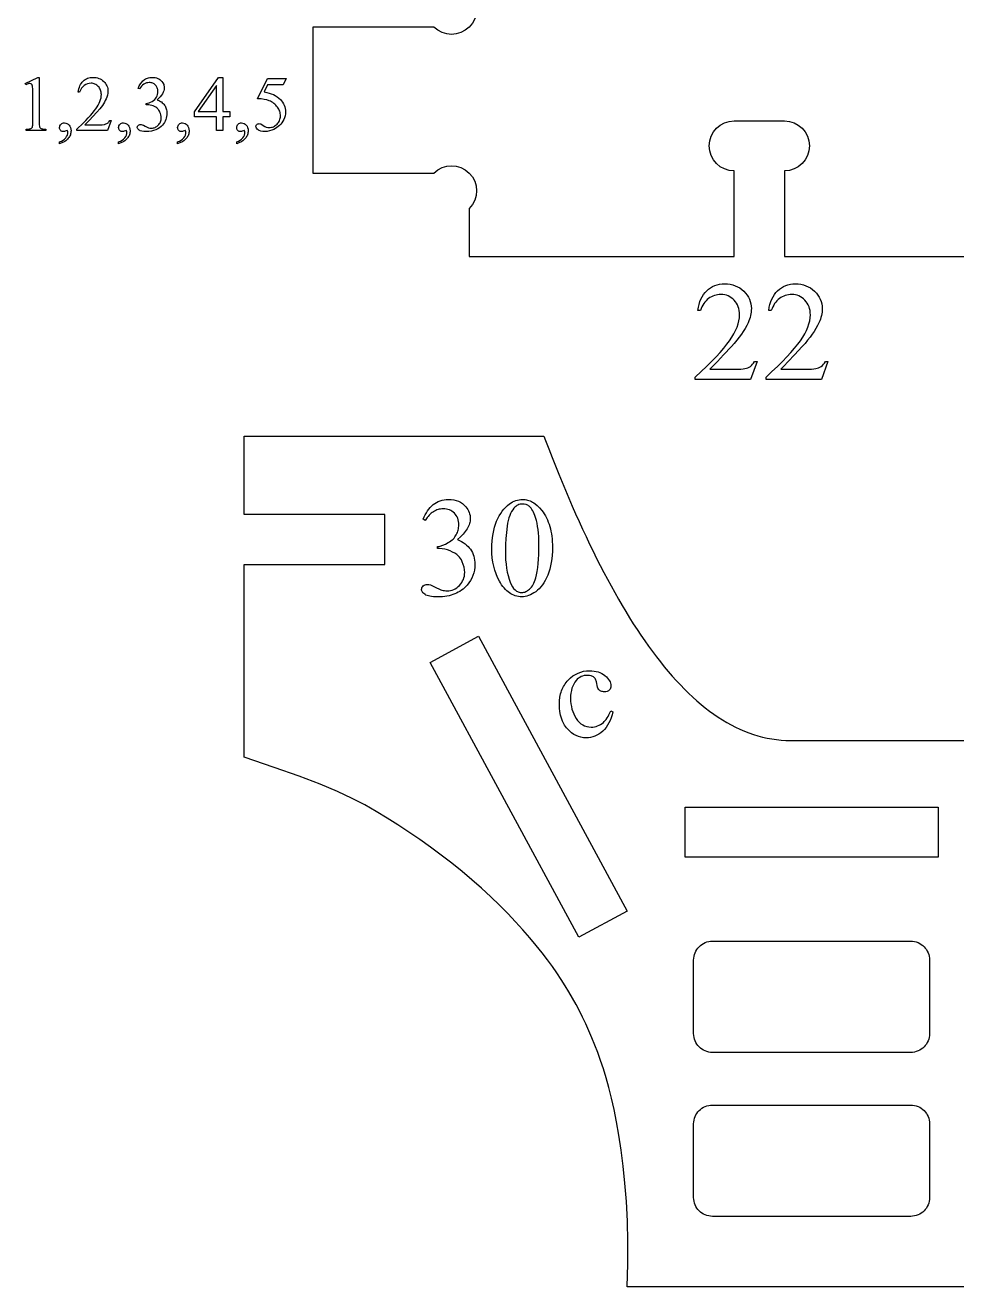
# Model space of a CAD drawing. Extents: x 6 to 600, y -207 to 349.
# Drawn here: x 391.1 to 446.9, y 153.5 to 229.2 of the extents above; entities that cross this region are included whole.
import ezdxf

# ---------------------------------------------------------------- set-up
doc = ezdxf.new("R2010")
doc.units = 0
doc.header["$MEASUREMENT"] = 0
for name, color, linetype in [('EXT', 1, 'CONTINUOUS'), ('INT', 5, 'CONTINUOUS'), ('TEXT', 18, 'CONTINUOUS')]:
    doc.layers.add(name, color=color, linetype=linetype)

msp = doc.modelspace()

# ---------------------------------------------------------------- linework, layer by layer
at = {"layer": 'EXT'}
msp.add_lwpolyline([(417.697, 231.171, -1), (415.575, 229.049), (408.322, 229.049), (408.322, 220.299), (415.575, 220.299, -1), (417.697, 218.178), (417.697, 215.299), (433.592, 215.299), (433.592, 220.425, -1), (433.592, 223.425), (436.592, 223.425, -1), (436.592, 220.425), (436.592, 215.299), (446.889, 215.299), (457.185, 215.299)], format="xyb", dxfattribs=at)
msp.add_lwpolyline([(449.295, 153.525), (427.162, 153.525), (427.209, 154.903), (427.215, 156.215), (427.185, 157.458), (427.124, 158.631), (427.037, 159.734), (426.929, 160.765), (426.805, 161.723), (426.67, 162.608), (426.528, 163.418), (426.38, 164.161), (426.228, 164.842), (426.071, 165.468), (425.909, 166.047), (425.744, 166.584), (425.576, 167.088), (425.404, 167.564), (425.23, 168.02), (425.053, 168.457), (424.873, 168.878), (424.688, 169.285), (424.498, 169.682), (424.303, 170.069), (424.101, 170.45), (423.893, 170.826), (423.678, 171.2), (423.452, 171.575), (423.213, 171.953), (422.957, 172.338), (422.683, 172.731), (422.386, 173.135), (422.063, 173.554), (421.712, 173.99), (421.33, 174.445), (420.918, 174.916), (420.477, 175.401), (420.007, 175.897), (419.509, 176.4), (418.986, 176.907), (418.437, 177.415), (417.863, 177.921), (417.267, 178.422), (416.651, 178.916), (416.02, 179.402), (415.378, 179.876), (414.728, 180.338), (414.075, 180.786), (413.422, 181.217), (412.773, 181.63), (412.126, 182.025), (411.443, 182.412), (410.683, 182.804), (409.802, 183.213), (408.757, 183.652), (407.505, 184.133), (406.003, 184.668), (404.207, 185.271), (404.207, 196.824), (412.628, 196.824), (412.628, 199.824), (404.207, 199.824), (404.207, 204.517), (422.175, 204.517), (422.27, 204.265), (422.466, 203.754), (422.664, 203.249), (422.862, 202.748), (423.062, 202.253), (423.263, 201.763), (423.465, 201.279), (423.668, 200.801), (423.873, 200.328), (424.078, 199.862), (424.285, 199.401), (424.493, 198.946), (424.702, 198.498), (424.912, 198.056), (425.124, 197.62), (425.336, 197.191), (425.55, 196.768), (425.766, 196.352), (425.982, 195.943), (426.2, 195.541), (426.419, 195.146), (426.64, 194.758), (426.862, 194.377), (427.085, 194.004), (427.31, 193.638), (427.536, 193.279), (427.763, 192.929), (427.992, 192.586), (428.222, 192.251), (428.453, 191.923), (428.686, 191.604), (428.921, 191.293), (429.157, 190.991), (429.394, 190.697), (429.633, 190.411), (429.873, 190.134), (430.115, 189.865), (430.359, 189.606), (430.603, 189.355), (430.85, 189.113), (431.098, 188.88), (431.347, 188.657), (431.598, 188.443), (431.851, 188.238), (432.105, 188.043), (432.361, 187.858), (432.619, 187.682), (432.878, 187.516), (433.139, 187.36), (433.401, 187.214), (433.666, 187.078), (433.932, 186.953), (434.199, 186.838), (434.468, 186.733), (434.739, 186.639), (435.012, 186.556), (435.287, 186.483), (435.563, 186.421), (435.841, 186.37), (436.121, 186.331), (436.402, 186.302), (436.686, 186.285), (436.971, 186.279), (447.535, 186.279)], dxfattribs=at)
at = {"layer": 'INT'}
for points in [[(427.175, 176.051), (424.267, 174.478), (415.349, 190.952), (418.26, 192.524)], [(430.636, 179.279), (430.636, 182.279), (445.822, 182.279), (445.822, 179.279)], [(444.168, 167.571), (432.289, 167.571), (432.173, 167.577), (432.061, 167.595), (431.952, 167.623), (431.848, 167.661), (431.749, 167.709), (431.655, 167.766), (431.568, 167.831), (431.487, 167.904), (431.414, 167.985), (431.349, 168.072), (431.292, 168.166), (431.244, 168.265), (431.206, 168.369), (431.178, 168.478), (431.16, 168.59), (431.154, 168.706), (431.154, 173.114), (431.16, 173.23), (431.178, 173.342), (431.206, 173.451), (431.244, 173.555), (431.292, 173.654), (431.349, 173.747), (431.414, 173.835), (431.487, 173.915), (431.568, 173.989), (431.655, 174.054), (431.749, 174.111), (431.848, 174.159), (431.952, 174.197), (432.061, 174.225), (432.173, 174.243), (432.289, 174.248), (444.168, 174.248), (444.284, 174.243), (444.396, 174.225), (444.505, 174.197), (444.609, 174.159), (444.708, 174.111), (444.801, 174.054), (444.889, 173.989), (444.969, 173.915), (445.043, 173.835), (445.108, 173.747), (445.165, 173.654), (445.213, 173.555), (445.251, 173.451), (445.279, 173.342), (445.296, 173.23), (445.302, 173.114), (445.302, 168.706), (445.296, 168.59), (445.279, 168.478), (445.251, 168.369), (445.213, 168.265), (445.165, 168.166), (445.108, 168.072), (445.043, 167.985), (444.969, 167.904), (444.889, 167.831), (444.801, 167.766), (444.708, 167.709), (444.609, 167.661), (444.505, 167.623), (444.396, 167.595), (444.284, 167.577)], [(444.168, 157.745), (432.289, 157.745), (432.173, 157.751), (432.061, 157.768), (431.952, 157.796), (431.848, 157.835), (431.749, 157.883), (431.655, 157.94), (431.568, 158.005), (431.487, 158.078), (431.414, 158.159), (431.349, 158.246), (431.292, 158.34), (431.244, 158.439), (431.206, 158.543), (431.178, 158.651), (431.16, 158.764), (431.154, 158.879), (431.154, 163.288), (431.16, 163.404), (431.178, 163.516), (431.206, 163.625), (431.244, 163.729), (431.292, 163.828), (431.349, 163.921), (431.414, 164.009), (431.487, 164.089), (431.568, 164.163), (431.655, 164.228), (431.749, 164.285), (431.848, 164.333), (431.952, 164.371), (432.061, 164.399), (432.173, 164.416), (432.289, 164.422), (444.168, 164.422), (444.284, 164.416), (444.396, 164.399), (444.505, 164.371), (444.609, 164.333), (444.708, 164.285), (444.801, 164.228), (444.889, 164.163), (444.969, 164.089), (445.043, 164.009), (445.108, 163.921), (445.165, 163.828), (445.213, 163.729), (445.251, 163.625), (445.279, 163.516), (445.296, 163.404), (445.302, 163.288), (445.302, 158.879), (445.296, 158.764), (445.279, 158.651), (445.251, 158.543), (445.213, 158.439), (445.165, 158.34), (445.108, 158.246), (445.043, 158.159), (444.969, 158.078), (444.889, 158.005), (444.801, 157.94), (444.708, 157.883), (444.609, 157.835), (444.505, 157.796), (444.396, 157.768), (444.284, 157.751)]]:
    msp.add_lwpolyline(points, close=True, dxfattribs=at)
at = {"layer": 'TEXT'}
for points in [[(391.075, 225.664), (391.835, 226.035), (391.911, 226.035), (391.911, 223.396), (391.917, 223.183), (391.923, 223.114), (391.933, 223.069), (391.947, 223.039), (391.967, 223.012), (391.992, 222.989), (392.024, 222.97), (392.067, 222.954), (392.129, 222.943), (392.208, 222.935), (392.305, 222.931), (392.305, 222.845), (391.13, 222.845), (391.13, 222.931), (391.231, 222.935), (391.312, 222.942), (391.374, 222.954), (391.416, 222.969), (391.445, 222.987), (391.47, 223.008), (391.49, 223.032), (391.505, 223.059), (391.517, 223.101), (391.524, 223.171), (391.531, 223.396), (391.531, 225.083), (391.525, 225.363), (391.518, 225.457), (391.508, 225.521), (391.498, 225.555), (391.485, 225.585), (391.469, 225.61), (391.449, 225.629), (391.427, 225.644), (391.402, 225.655), (391.346, 225.664), (391.3, 225.659), (391.244, 225.646), (391.181, 225.624), (391.109, 225.592)], [(396.225, 223.447), (396.006, 222.845), (394.163, 222.845), (394.163, 222.931), (394.539, 223.285), (394.705, 223.449), (394.856, 223.605), (394.991, 223.752), (395.112, 223.891), (395.218, 224.021), (395.308, 224.143), (395.386, 224.259), (395.453, 224.373), (395.51, 224.484), (395.557, 224.593), (395.593, 224.699), (395.619, 224.803), (395.635, 224.904), (395.64, 225.002), (395.637, 225.075), (395.628, 225.144), (395.614, 225.211), (395.594, 225.273), (395.569, 225.333), (395.537, 225.389), (395.5, 225.442), (395.458, 225.491), (395.411, 225.536), (395.362, 225.575), (395.311, 225.608), (395.258, 225.634), (395.202, 225.655), (395.145, 225.67), (395.085, 225.679), (395.022, 225.682), (394.91, 225.674), (394.804, 225.649), (394.703, 225.606), (394.609, 225.547), (394.564, 225.512), (394.523, 225.472), (394.485, 225.429), (394.449, 225.381), (394.388, 225.275), (394.338, 225.152), (394.253, 225.152), (394.27, 225.256), (394.293, 225.353), (394.321, 225.444), (394.355, 225.529), (394.395, 225.608), (394.441, 225.68), (394.492, 225.747), (394.549, 225.807), (394.61, 225.86), (394.675, 225.907), (394.744, 225.946), (394.817, 225.978), (394.893, 226.003), (394.973, 226.021), (395.057, 226.031), (395.144, 226.035), (395.237, 226.031), (395.327, 226.02), (395.412, 226.001), (395.493, 225.974), (395.571, 225.939), (395.644, 225.898), (395.714, 225.848), (395.779, 225.791), (395.839, 225.728), (395.891, 225.663), (395.934, 225.595), (395.97, 225.524), (395.998, 225.451), (396.018, 225.375), (396.03, 225.296), (396.034, 225.214), (396.027, 225.096), (396.006, 224.977), (395.972, 224.858), (395.923, 224.74), (395.877, 224.646), (395.825, 224.55), (395.766, 224.454), (395.7, 224.355), (395.548, 224.155), (395.37, 223.949), (394.904, 223.447), (394.752, 223.289), (394.654, 223.193), (395.469, 223.193), (395.681, 223.198), (395.818, 223.212), (395.867, 223.223), (395.914, 223.24), (395.958, 223.261), (395.999, 223.287), (396.038, 223.318), (396.075, 223.355), (396.109, 223.398), (396.14, 223.447)], [(397.841, 225.376), (397.912, 225.525), (397.992, 225.656), (398.081, 225.768), (398.128, 225.818), (398.178, 225.863), (398.231, 225.903), (398.287, 225.938), (398.345, 225.968), (398.407, 225.992), (398.472, 226.011), (398.541, 226.024), (398.612, 226.032), (398.687, 226.035), (398.778, 226.031), (398.863, 226.02), (398.944, 226.001), (399.018, 225.974), (399.088, 225.939), (399.151, 225.898), (399.21, 225.848), (399.263, 225.791), (399.329, 225.698), (399.377, 225.602), (399.393, 225.553), (399.405, 225.503), (399.412, 225.453), (399.415, 225.401), (399.408, 225.316), (399.388, 225.229), (399.354, 225.142), (399.308, 225.054), (399.247, 224.966), (399.174, 224.877), (399.087, 224.787), (398.986, 224.696), (399.121, 224.633), (399.182, 224.598), (399.239, 224.559), (399.291, 224.517), (399.339, 224.472), (399.383, 224.424), (399.422, 224.373), (399.456, 224.32), (399.486, 224.264), (399.512, 224.206), (399.532, 224.145), (399.548, 224.082), (399.56, 224.017), (399.567, 223.95), (399.569, 223.88), (399.565, 223.78), (399.553, 223.684), (399.533, 223.591), (399.505, 223.502), (399.468, 223.415), (399.424, 223.333), (399.372, 223.253), (399.311, 223.177), (399.222, 223.086), (399.124, 223.008), (399.016, 222.941), (398.899, 222.887), (398.773, 222.845), (398.637, 222.814), (398.491, 222.796), (398.336, 222.79), (398.191, 222.795), (398.071, 222.81), (397.976, 222.834), (397.938, 222.85), (397.906, 222.868), (397.857, 222.908), (397.821, 222.95), (397.799, 222.992), (397.792, 223.037), (397.796, 223.069), (397.806, 223.099), (397.823, 223.128), (397.846, 223.154), (397.875, 223.176), (397.906, 223.192), (397.94, 223.202), (397.977, 223.205), (398.035, 223.2), (398.094, 223.186), (398.158, 223.16), (398.272, 223.102), (398.389, 223.044), (398.463, 223.016), (398.551, 222.997), (398.645, 222.991), (398.703, 222.993), (398.759, 223.002), (398.813, 223.016), (398.865, 223.036), (398.915, 223.062), (398.963, 223.093), (399.01, 223.13), (399.054, 223.173), (399.095, 223.219), (399.13, 223.268), (399.16, 223.319), (399.185, 223.371), (399.204, 223.426), (399.217, 223.483), (399.225, 223.542), (399.228, 223.604), (399.223, 223.694), (399.208, 223.783), (399.183, 223.871), (399.147, 223.958), (399.117, 224.019), (399.085, 224.072), (399.051, 224.117), (399.016, 224.154), (398.962, 224.199), (398.899, 224.242), (398.826, 224.283), (398.744, 224.321), (398.657, 224.354), (398.57, 224.378), (398.481, 224.392), (398.392, 224.396), (398.318, 224.396), (398.318, 224.465), (398.409, 224.482), (398.5, 224.51), (398.592, 224.548), (398.683, 224.597), (398.768, 224.654), (398.841, 224.716), (398.901, 224.784), (398.949, 224.857), (398.986, 224.935), (399.011, 225.017), (399.027, 225.102), (399.032, 225.191), (399.03, 225.249), (399.023, 225.304), (399.011, 225.357), (398.995, 225.406), (398.974, 225.453), (398.949, 225.496), (398.918, 225.537), (398.884, 225.575), (398.845, 225.609), (398.805, 225.639), (398.762, 225.664), (398.717, 225.685), (398.669, 225.701), (398.62, 225.712), (398.568, 225.719), (398.514, 225.721), (398.426, 225.716), (398.342, 225.698), (398.262, 225.668), (398.186, 225.626), (398.113, 225.572), (398.044, 225.506), (397.979, 225.429), (397.917, 225.339)], [(403.337, 223.998), (403.337, 223.67), (402.918, 223.67), (402.918, 222.845), (402.537, 222.845), (402.537, 223.67), (401.215, 223.67), (401.215, 223.965), (402.664, 226.035), (402.918, 226.035), (402.918, 223.998)], [(402.537, 223.998), (402.537, 225.549), (401.44, 223.998)], [(406.729, 225.97), (406.55, 225.579), (405.609, 225.579), (405.404, 225.159), (405.553, 225.132), (405.694, 225.097), (405.827, 225.053), (405.952, 225.001), (406.069, 224.94), (406.178, 224.87), (406.279, 224.792), (406.372, 224.705), (406.444, 224.625), (406.506, 224.542), (406.559, 224.455), (406.602, 224.364), (406.636, 224.27), (406.66, 224.173), (406.674, 224.072), (406.679, 223.968), (406.673, 223.847), (406.654, 223.73), (406.622, 223.619), (406.579, 223.511), (406.525, 223.41), (406.465, 223.317), (406.399, 223.232), (406.326, 223.154), (406.248, 223.084), (406.165, 223.021), (406.079, 222.965), (405.987, 222.917), (405.854, 222.861), (405.719, 222.822), (405.582, 222.798), (405.444, 222.79), (405.313, 222.796), (405.201, 222.814), (405.108, 222.844), (405.069, 222.863), (405.034, 222.886), (404.979, 222.935), (404.939, 222.986), (404.915, 223.04), (404.907, 223.097), (404.91, 223.128), (404.92, 223.157), (404.936, 223.185), (404.96, 223.211), (404.988, 223.232), (405.019, 223.248), (405.055, 223.257), (405.093, 223.26), (405.149, 223.256), (405.198, 223.242), (405.259, 223.209), (405.351, 223.147), (405.438, 223.095), (405.525, 223.057), (405.613, 223.035), (405.702, 223.027), (405.768, 223.031), (405.832, 223.04), (405.895, 223.056), (405.955, 223.078), (406.013, 223.107), (406.069, 223.142), (406.123, 223.184), (406.175, 223.231), (406.223, 223.284), (406.264, 223.339), (406.3, 223.397), (406.328, 223.458), (406.35, 223.521), (406.366, 223.587), (406.376, 223.656), (406.379, 223.728), (406.376, 223.798), (406.368, 223.867), (406.354, 223.935), (406.334, 224.002), (406.308, 224.068), (406.277, 224.132), (406.24, 224.195), (406.197, 224.257), (406.149, 224.317), (406.097, 224.373), (406.041, 224.425), (405.98, 224.474), (405.916, 224.52), (405.846, 224.562), (405.773, 224.601), (405.695, 224.636), (405.558, 224.682), (405.398, 224.718), (405.216, 224.742), (405.01, 224.756), (405.609, 225.97)], [(393.135, 222.06), (393.135, 222.161), (393.247, 222.206), (393.345, 222.261), (393.431, 222.327), (393.502, 222.404), (393.559, 222.488), (393.6, 222.574), (393.624, 222.662), (393.633, 222.753), (393.627, 222.794), (393.612, 222.827), (393.596, 222.843), (393.58, 222.848), (393.539, 222.836), (393.469, 222.802), (393.426, 222.786), (393.381, 222.781), (393.328, 222.785), (393.28, 222.798), (393.238, 222.818), (393.202, 222.848), (393.172, 222.884), (393.152, 222.927), (393.139, 222.976), (393.135, 223.032), (393.14, 223.086), (393.156, 223.137), (393.183, 223.183), (393.221, 223.226), (393.267, 223.261), (393.317, 223.286), (393.372, 223.301), (393.432, 223.306), (393.506, 223.298), (393.576, 223.273), (393.641, 223.232), (393.703, 223.174), (393.755, 223.102), (393.792, 223.02), (393.814, 222.926), (393.822, 222.822), (393.819, 222.764), (393.811, 222.706), (393.798, 222.649), (393.78, 222.593), (393.757, 222.539), (393.729, 222.485), (393.695, 222.433), (393.657, 222.381), (393.613, 222.331), (393.562, 222.284), (393.506, 222.24), (393.444, 222.199), (393.376, 222.16), (393.301, 222.124)], [(396.675, 222.06), (396.675, 222.161), (396.787, 222.206), (396.885, 222.261), (396.97, 222.327), (397.042, 222.404), (397.099, 222.488), (397.14, 222.574), (397.164, 222.662), (397.172, 222.753), (397.167, 222.794), (397.152, 222.827), (397.136, 222.843), (397.119, 222.848), (397.079, 222.836), (397.009, 222.802), (396.966, 222.786), (396.921, 222.781), (396.868, 222.785), (396.82, 222.798), (396.778, 222.818), (396.741, 222.848), (396.712, 222.884), (396.691, 222.927), (396.679, 222.976), (396.675, 223.032), (396.68, 223.086), (396.696, 223.137), (396.723, 223.183), (396.761, 223.226), (396.807, 223.261), (396.857, 223.286), (396.912, 223.301), (396.972, 223.306), (397.046, 223.298), (397.116, 223.273), (397.181, 223.232), (397.243, 223.174), (397.295, 223.102), (397.332, 223.02), (397.354, 222.926), (397.361, 222.822), (397.359, 222.764), (397.351, 222.706), (397.338, 222.649), (397.32, 222.593), (397.297, 222.539), (397.269, 222.485), (397.235, 222.433), (397.197, 222.381), (397.152, 222.331), (397.102, 222.284), (397.046, 222.24), (396.984, 222.199), (396.915, 222.16), (396.841, 222.124)], [(400.214, 222.06), (400.214, 222.161), (400.326, 222.206), (400.425, 222.261), (400.51, 222.327), (400.582, 222.404), (400.639, 222.488), (400.68, 222.574), (400.704, 222.662), (400.712, 222.753), (400.707, 222.794), (400.691, 222.827), (400.675, 222.843), (400.659, 222.848), (400.619, 222.836), (400.549, 222.802), (400.506, 222.786), (400.461, 222.781), (400.407, 222.785), (400.36, 222.798), (400.318, 222.818), (400.281, 222.848), (400.252, 222.884), (400.231, 222.927), (400.219, 222.976), (400.214, 223.032), (400.22, 223.086), (400.236, 223.137), (400.263, 223.183), (400.301, 223.226), (400.346, 223.261), (400.397, 223.286), (400.452, 223.301), (400.512, 223.306), (400.586, 223.298), (400.655, 223.273), (400.721, 223.232), (400.783, 223.174), (400.834, 223.102), (400.872, 223.02), (400.894, 222.926), (400.901, 222.822), (400.899, 222.764), (400.891, 222.706), (400.878, 222.649), (400.86, 222.593), (400.837, 222.539), (400.809, 222.485), (400.775, 222.433), (400.736, 222.381), (400.692, 222.331), (400.642, 222.284), (400.586, 222.24), (400.524, 222.199), (400.455, 222.16), (400.381, 222.124)], [(403.754, 222.06), (403.754, 222.161), (403.866, 222.206), (403.965, 222.261), (404.05, 222.327), (404.122, 222.404), (404.179, 222.488), (404.22, 222.574), (404.244, 222.662), (404.252, 222.753), (404.247, 222.794), (404.231, 222.827), (404.215, 222.843), (404.199, 222.848), (404.159, 222.836), (404.088, 222.802), (404.046, 222.786), (404.001, 222.781), (403.947, 222.785), (403.899, 222.798), (403.857, 222.818), (403.821, 222.848), (403.792, 222.884), (403.771, 222.927), (403.758, 222.976), (403.754, 223.032), (403.76, 223.086), (403.776, 223.137), (403.803, 223.183), (403.841, 223.226), (403.886, 223.261), (403.937, 223.286), (403.992, 223.301), (404.052, 223.306), (404.126, 223.298), (404.195, 223.273), (404.261, 223.232), (404.322, 223.174), (404.374, 223.102), (404.411, 223.02), (404.434, 222.926), (404.441, 222.822), (404.438, 222.764), (404.431, 222.706), (404.418, 222.649), (404.4, 222.593), (404.377, 222.539), (404.348, 222.485), (404.315, 222.433), (404.276, 222.381), (404.232, 222.331), (404.182, 222.284), (404.126, 222.24), (404.063, 222.199), (403.995, 222.16), (403.921, 222.124)], [(434.96, 208.996), (434.566, 207.913), (431.248, 207.913), (431.248, 208.067), (431.6, 208.393), (431.926, 208.704), (432.224, 209), (432.495, 209.28), (432.739, 209.545), (432.956, 209.795), (433.146, 210.03), (433.309, 210.249), (433.449, 210.458), (433.571, 210.663), (433.673, 210.863), (433.757, 211.059), (433.823, 211.25), (433.869, 211.436), (433.897, 211.619), (433.907, 211.796), (433.901, 211.927), (433.886, 212.052), (433.86, 212.171), (433.825, 212.283), (433.779, 212.39), (433.722, 212.491), (433.656, 212.586), (433.579, 212.675), (433.495, 212.756), (433.407, 212.826), (433.315, 212.885), (433.219, 212.934), (433.119, 212.971), (433.015, 212.998), (432.907, 213.014), (432.795, 213.02), (432.692, 213.016), (432.593, 213.005), (432.496, 212.986), (432.401, 212.959), (432.31, 212.925), (432.22, 212.883), (432.134, 212.834), (432.05, 212.777), (431.97, 212.713), (431.896, 212.642), (431.827, 212.563), (431.763, 212.478), (431.705, 212.385), (431.652, 212.286), (431.605, 212.179), (431.563, 212.066), (431.409, 212.066), (431.44, 212.252), (431.482, 212.427), (431.533, 212.591), (431.594, 212.744), (431.666, 212.886), (431.748, 213.016), (431.84, 213.136), (431.942, 213.244), (432.053, 213.34), (432.17, 213.423), (432.294, 213.494), (432.425, 213.552), (432.562, 213.597), (432.707, 213.629), (432.857, 213.648), (433.015, 213.654), (433.182, 213.648), (433.343, 213.627), (433.496, 213.593), (433.643, 213.545), (433.782, 213.483), (433.914, 213.407), (434.039, 213.318), (434.158, 213.215), (434.265, 213.102), (434.358, 212.985), (434.437, 212.863), (434.501, 212.736), (434.551, 212.604), (434.587, 212.467), (434.609, 212.325), (434.616, 212.178), (434.613, 212.071), (434.603, 211.964), (434.588, 211.857), (434.566, 211.75), (434.538, 211.644), (434.504, 211.537), (434.463, 211.43), (434.417, 211.323), (434.334, 211.154), (434.239, 210.982), (434.133, 210.808), (434.014, 210.631), (433.884, 210.452), (433.742, 210.271), (433.587, 210.087), (433.421, 209.9), (432.953, 209.392), (432.582, 208.996), (432.308, 208.712), (432.131, 208.54), (433.6, 208.54), (433.807, 208.542), (433.981, 208.548), (434.121, 208.558), (434.228, 208.573), (434.316, 208.594), (434.4, 208.623), (434.479, 208.661), (434.554, 208.708), (434.624, 208.764), (434.69, 208.831), (434.75, 208.908), (434.807, 208.996)], [(439.208, 208.996), (438.814, 207.913), (435.495, 207.913), (435.495, 208.067), (435.848, 208.393), (436.173, 208.704), (436.472, 209), (436.743, 209.28), (436.987, 209.545), (437.204, 209.795), (437.394, 210.03), (437.557, 210.249), (437.697, 210.458), (437.818, 210.663), (437.921, 210.863), (438.005, 211.059), (438.07, 211.25), (438.117, 211.436), (438.145, 211.619), (438.154, 211.796), (438.149, 211.927), (438.134, 212.052), (438.108, 212.171), (438.072, 212.283), (438.026, 212.39), (437.97, 212.491), (437.903, 212.586), (437.827, 212.675), (437.743, 212.756), (437.655, 212.826), (437.563, 212.885), (437.467, 212.934), (437.367, 212.971), (437.263, 212.998), (437.155, 213.014), (437.043, 213.02), (436.94, 213.016), (436.841, 213.005), (436.743, 212.986), (436.649, 212.959), (436.557, 212.925), (436.468, 212.883), (436.382, 212.834), (436.298, 212.777), (436.218, 212.713), (436.144, 212.642), (436.075, 212.563), (436.011, 212.478), (435.953, 212.385), (435.9, 212.286), (435.853, 212.179), (435.811, 212.066), (435.657, 212.066), (435.688, 212.252), (435.729, 212.427), (435.781, 212.591), (435.842, 212.744), (435.914, 212.886), (435.996, 213.016), (436.088, 213.136), (436.19, 213.244), (436.301, 213.34), (436.418, 213.423), (436.542, 213.494), (436.673, 213.552), (436.81, 213.597), (436.954, 213.629), (437.105, 213.648), (437.262, 213.654), (437.43, 213.648), (437.591, 213.627), (437.744, 213.593), (437.89, 213.545), (438.03, 213.483), (438.162, 213.407), (438.287, 213.318), (438.405, 213.215), (438.513, 213.102), (438.606, 212.985), (438.685, 212.863), (438.749, 212.736), (438.799, 212.604), (438.835, 212.467), (438.857, 212.325), (438.864, 212.178), (438.861, 212.071), (438.851, 211.964), (438.836, 211.857), (438.814, 211.75), (438.786, 211.644), (438.752, 211.537), (438.711, 211.43), (438.665, 211.323), (438.582, 211.154), (438.487, 210.982), (438.381, 210.808), (438.262, 210.631), (438.132, 210.452), (437.989, 210.271), (437.835, 210.087), (437.669, 209.9), (437.201, 209.392), (436.83, 208.996), (436.556, 208.712), (436.379, 208.54), (437.847, 208.54), (438.055, 208.542), (438.228, 208.548), (438.369, 208.558), (438.476, 208.573), (438.564, 208.594), (438.647, 208.623), (438.727, 208.661), (438.801, 208.708), (438.872, 208.764), (438.937, 208.831), (438.998, 208.908), (439.055, 208.996)], [(414.928, 199.543), (414.99, 199.681), (415.056, 199.811), (415.126, 199.933), (415.2, 200.047), (415.278, 200.152), (415.36, 200.25), (415.446, 200.339), (415.536, 200.421), (415.63, 200.493), (415.73, 200.556), (415.836, 200.609), (415.948, 200.652), (416.065, 200.686), (416.188, 200.71), (416.316, 200.725), (416.45, 200.73), (416.614, 200.723), (416.769, 200.702), (416.913, 200.668), (417.048, 200.62), (417.172, 200.558), (417.287, 200.482), (417.392, 200.393), (417.487, 200.29), (417.551, 200.207), (417.607, 200.123), (417.654, 200.038), (417.693, 199.951), (417.723, 199.863), (417.744, 199.773), (417.757, 199.682), (417.761, 199.589), (417.758, 199.512), (417.749, 199.435), (417.734, 199.357), (417.713, 199.279), (417.686, 199.201), (417.653, 199.123), (417.613, 199.044), (417.568, 198.965), (417.517, 198.885), (417.46, 198.805), (417.327, 198.645), (417.17, 198.483), (416.99, 198.32), (417.115, 198.266), (417.233, 198.207), (417.343, 198.143), (417.445, 198.073), (417.539, 197.997), (417.625, 197.917), (417.703, 197.83), (417.774, 197.739), (417.836, 197.642), (417.89, 197.542), (417.935, 197.437), (417.973, 197.328), (418.002, 197.215), (418.022, 197.098), (418.035, 196.977), (418.039, 196.851), (418.032, 196.672), (418.01, 196.498), (417.974, 196.331), (417.923, 196.17), (417.858, 196.015), (417.778, 195.866), (417.683, 195.723), (417.574, 195.586), (417.497, 195.502), (417.415, 195.423), (417.328, 195.349), (417.238, 195.281), (417.143, 195.218), (417.044, 195.161), (416.94, 195.11), (416.833, 195.063), (416.721, 195.022), (416.605, 194.987), (416.485, 194.957), (416.36, 194.933), (416.232, 194.913), (416.098, 194.9), (415.961, 194.892), (415.82, 194.889), (415.683, 194.891), (415.558, 194.898), (415.445, 194.909), (415.342, 194.924), (415.251, 194.944), (415.171, 194.968), (415.103, 194.997), (415.046, 195.03), (414.956, 195.102), (414.921, 195.139), (414.892, 195.176), (414.87, 195.214), (414.854, 195.253), (414.844, 195.293), (414.841, 195.333), (414.847, 195.391), (414.865, 195.446), (414.896, 195.497), (414.938, 195.544), (414.989, 195.584), (415.046, 195.613), (415.107, 195.63), (415.173, 195.636), (415.277, 195.627), (415.384, 195.602), (415.499, 195.554), (415.704, 195.451), (415.914, 195.347), (415.991, 195.315), (416.048, 195.296), (416.126, 195.276), (416.207, 195.261), (416.29, 195.253), (416.376, 195.25), (416.48, 195.255), (416.58, 195.27), (416.677, 195.296), (416.771, 195.332), (416.862, 195.378), (416.948, 195.434), (417.032, 195.501), (417.112, 195.578), (417.185, 195.661), (417.249, 195.749), (417.303, 195.84), (417.347, 195.935), (417.381, 196.034), (417.406, 196.137), (417.42, 196.243), (417.425, 196.353), (417.416, 196.516), (417.389, 196.677), (417.343, 196.836), (417.28, 196.992), (417.225, 197.101), (417.167, 197.196), (417.106, 197.278), (417.043, 197.345), (416.946, 197.426), (416.832, 197.503), (416.701, 197.576), (416.554, 197.645), (416.398, 197.704), (416.24, 197.747), (416.08, 197.772), (415.919, 197.78), (415.787, 197.78), (415.787, 197.905), (415.868, 197.918), (415.951, 197.935), (416.115, 197.985), (416.279, 198.053), (416.444, 198.141), (416.524, 198.191), (416.598, 198.244), (416.666, 198.299), (416.729, 198.356), (416.786, 198.416), (416.837, 198.478), (416.883, 198.543), (416.923, 198.61), (416.958, 198.679), (416.988, 198.75), (417.014, 198.823), (417.035, 198.897), (417.051, 198.973), (417.063, 199.051), (417.07, 199.13), (417.072, 199.211), (417.068, 199.316), (417.056, 199.415), (417.035, 199.509), (417.006, 199.598), (416.968, 199.682), (416.922, 199.76), (416.868, 199.834), (416.805, 199.902), (416.736, 199.964), (416.663, 200.017), (416.586, 200.063), (416.505, 200.1), (416.419, 200.129), (416.33, 200.149), (416.237, 200.161), (416.139, 200.166), (416.06, 200.163), (415.982, 200.155), (415.905, 200.141), (415.831, 200.123), (415.758, 200.098), (415.687, 200.069), (415.617, 200.034), (415.549, 199.993), (415.483, 199.948), (415.418, 199.897), (415.355, 199.84), (415.294, 199.778), (415.234, 199.711), (415.176, 199.638), (415.065, 199.477)], [(419.051, 197.768), (419.056, 198.004), (419.069, 198.232), (419.092, 198.452), (419.124, 198.663), (419.165, 198.866), (419.215, 199.061), (419.274, 199.247), (419.342, 199.425), (419.417, 199.593), (419.499, 199.75), (419.586, 199.896), (419.68, 200.031), (419.779, 200.155), (419.884, 200.268), (419.996, 200.369), (420.113, 200.46), (420.207, 200.523), (420.301, 200.578), (420.397, 200.624), (420.493, 200.662), (420.59, 200.692), (420.687, 200.713), (420.786, 200.725), (420.885, 200.73), (420.965, 200.727), (421.044, 200.719), (421.123, 200.707), (421.2, 200.688), (421.276, 200.665), (421.351, 200.637), (421.426, 200.603), (421.499, 200.565), (421.571, 200.521), (421.642, 200.472), (421.781, 200.359), (421.916, 200.225), (422.046, 200.07), (422.124, 199.966), (422.197, 199.857), (422.265, 199.743), (422.328, 199.625), (422.385, 199.503), (422.438, 199.376), (422.486, 199.244), (422.528, 199.108), (422.566, 198.967), (422.599, 198.822), (422.626, 198.672), (422.649, 198.518), (422.667, 198.359), (422.679, 198.195), (422.687, 198.027), (422.689, 197.855), (422.685, 197.615), (422.672, 197.384), (422.65, 197.162), (422.619, 196.95), (422.579, 196.746), (422.531, 196.552), (422.473, 196.367), (422.407, 196.192), (422.334, 196.026), (422.256, 195.873), (422.174, 195.731), (422.086, 195.601), (421.994, 195.483), (421.896, 195.376), (421.794, 195.281), (421.687, 195.198), (421.578, 195.126), (421.471, 195.063), (421.364, 195.01), (421.258, 194.966), (421.152, 194.932), (421.048, 194.908), (420.945, 194.894), (420.843, 194.889), (420.744, 194.893), (420.646, 194.904), (420.551, 194.922), (420.458, 194.948), (420.367, 194.982), (420.278, 195.023), (420.191, 195.071), (420.106, 195.126), (420.023, 195.19), (419.943, 195.26), (419.864, 195.338), (419.788, 195.423), (419.713, 195.516), (419.641, 195.616), (419.571, 195.724), (419.503, 195.839), (419.397, 196.044), (419.306, 196.26), (419.228, 196.485), (419.164, 196.721), (419.115, 196.968), (419.079, 197.224), (419.058, 197.491)], [(419.864, 197.664), (419.869, 197.38), (419.882, 197.11), (419.904, 196.853), (419.936, 196.609), (419.976, 196.379), (420.025, 196.162), (420.083, 195.959), (420.15, 195.768), (420.213, 195.624), (420.283, 195.498), (420.36, 195.392), (420.445, 195.305), (420.49, 195.269), (420.537, 195.237), (420.585, 195.211), (420.636, 195.189), (420.688, 195.172), (420.742, 195.16), (420.798, 195.153), (420.856, 195.15), (420.912, 195.153), (420.969, 195.163), (421.026, 195.179), (421.084, 195.201), (421.142, 195.229), (421.201, 195.264), (421.26, 195.304), (421.32, 195.352), (421.379, 195.406), (421.433, 195.469), (421.484, 195.541), (421.532, 195.621), (421.576, 195.709), (421.616, 195.806), (421.652, 195.912), (421.685, 196.026), (421.73, 196.213), (421.769, 196.419), (421.802, 196.643), (421.828, 196.885), (421.849, 197.146), (421.864, 197.425), (421.873, 197.722), (421.876, 198.038), (421.873, 198.273), (421.864, 198.499), (421.848, 198.714), (421.826, 198.92), (421.798, 199.116), (421.764, 199.301), (421.724, 199.477), (421.677, 199.643), (421.638, 199.758), (421.597, 199.864), (421.553, 199.962), (421.506, 200.05), (421.456, 200.131), (421.404, 200.202), (421.349, 200.265), (421.291, 200.319), (421.248, 200.351), (421.202, 200.379), (421.154, 200.402), (421.104, 200.422), (420.996, 200.447), (420.881, 200.456), (420.811, 200.452), (420.743, 200.44), (420.678, 200.42), (420.614, 200.393), (420.552, 200.357), (420.492, 200.314), (420.435, 200.262), (420.379, 200.203), (420.307, 200.111), (420.241, 200.006), (420.181, 199.889), (420.128, 199.76), (420.08, 199.619), (420.038, 199.465), (420.002, 199.299), (419.972, 199.12), (419.925, 198.752), (419.891, 198.387), (419.871, 198.024)], [(426.305, 187.993), (426.262, 187.811), (426.21, 187.639), (426.149, 187.479), (426.078, 187.329), (425.998, 187.19), (425.909, 187.062), (425.811, 186.944), (425.704, 186.838), (425.59, 186.743), (425.474, 186.661), (425.354, 186.591), (425.232, 186.535), (425.106, 186.49), (424.978, 186.459), (424.847, 186.44), (424.712, 186.433), (424.553, 186.442), (424.399, 186.467), (424.25, 186.51), (424.107, 186.569), (423.968, 186.646), (423.835, 186.739), (423.707, 186.849), (423.584, 186.977), (423.526, 187.046), (423.471, 187.119), (423.42, 187.194), (423.373, 187.272), (423.33, 187.354), (423.291, 187.438), (423.223, 187.616), (423.17, 187.805), (423.133, 188.007), (423.11, 188.22), (423.103, 188.445), (423.111, 188.664), (423.136, 188.872), (423.178, 189.07), (423.205, 189.165), (423.236, 189.257), (423.271, 189.347), (423.311, 189.434), (423.355, 189.519), (423.403, 189.6), (423.455, 189.68), (423.511, 189.756), (423.571, 189.83), (423.636, 189.901), (423.772, 190.033), (423.916, 190.146), (424.066, 190.243), (424.222, 190.321), (424.386, 190.383), (424.556, 190.426), (424.732, 190.453), (424.916, 190.461), (425.052, 190.457), (425.183, 190.443), (425.308, 190.42), (425.426, 190.387), (425.538, 190.346), (425.644, 190.295), (425.743, 190.234), (425.836, 190.165), (425.921, 190.09), (425.994, 190.015), (426.056, 189.939), (426.107, 189.862), (426.147, 189.785), (426.175, 189.707), (426.192, 189.628), (426.197, 189.549), (426.191, 189.474), (426.172, 189.406), (426.14, 189.346), (426.096, 189.294), (426.04, 189.251), (425.974, 189.221), (425.898, 189.202), (425.812, 189.196), (425.752, 189.199), (425.697, 189.206), (425.645, 189.218), (425.597, 189.236), (425.553, 189.258), (425.512, 189.285), (425.475, 189.317), (425.442, 189.354), (425.41, 189.407), (425.384, 189.48), (425.363, 189.573), (425.349, 189.686), (425.33, 189.801), (425.315, 189.853), (425.296, 189.901), (425.273, 189.946), (425.246, 189.987), (425.215, 190.025), (425.181, 190.059), (425.143, 190.088), (425.101, 190.113), (425.056, 190.135), (425.008, 190.152), (424.9, 190.176), (424.779, 190.183), (424.677, 190.179), (424.581, 190.164), (424.49, 190.14), (424.404, 190.107), (424.323, 190.064), (424.247, 190.011), (424.177, 189.948), (424.111, 189.876), (424.032, 189.771), (423.964, 189.657), (423.906, 189.535), (423.859, 189.405), (423.822, 189.266), (423.796, 189.12), (423.78, 188.965), (423.775, 188.802), (423.78, 188.634), (423.796, 188.472), (423.822, 188.314), (423.858, 188.162), (423.905, 188.014), (423.963, 187.871), (424.03, 187.734), (424.109, 187.601), (424.196, 187.479), (424.29, 187.373), (424.392, 187.284), (424.501, 187.211), (424.618, 187.154), (424.741, 187.113), (424.873, 187.089), (425.011, 187.081), (425.111, 187.085), (425.209, 187.098), (425.304, 187.12), (425.397, 187.15), (425.487, 187.189), (425.574, 187.237), (425.659, 187.293), (425.741, 187.358), (425.798, 187.411), (425.854, 187.473), (425.91, 187.545), (425.966, 187.627), (426.021, 187.719), (426.076, 187.82), (426.185, 188.051)]]:
    msp.add_lwpolyline(points, close=True, dxfattribs=at)

doc.saveas('drawing.dxf')
